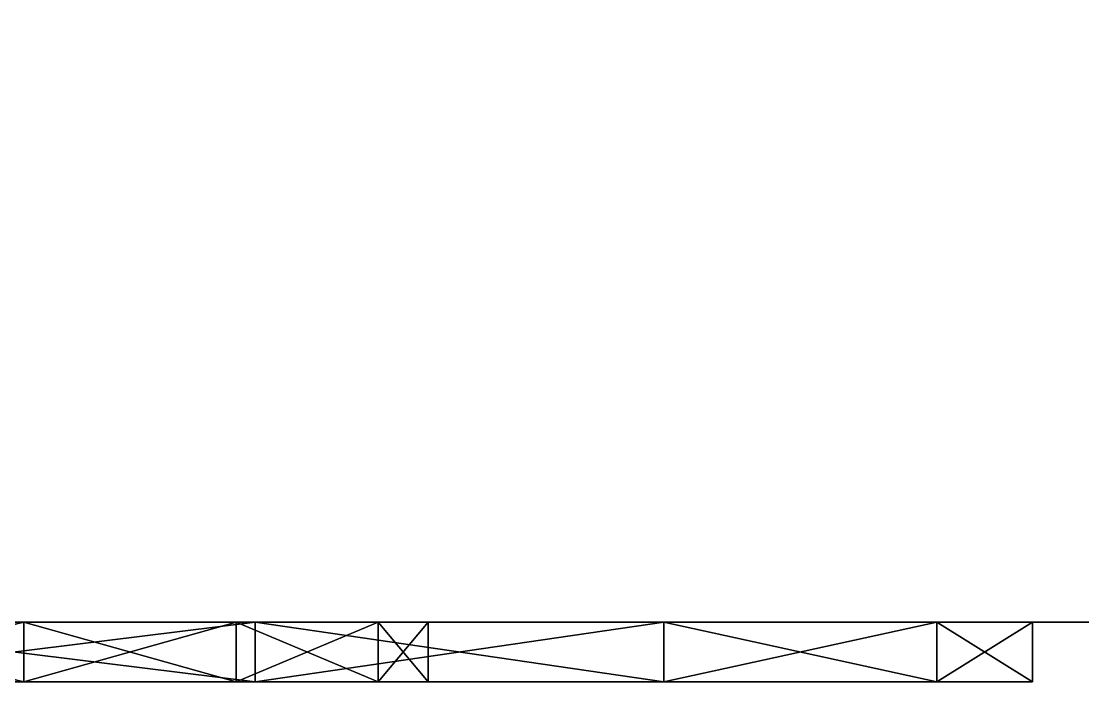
# Model space of a CAD drawing. Extents: x -3.3 to 26.7, y -2 to 14.5.
# Drawn here: x 14.534 to 15.426, y -0.55 to 0.005 of the extents above; entities that cross this region are included whole.
import ezdxf

# ---------------------------------------------------------------- set-up
doc = ezdxf.new("R2010")
doc.units = 0
doc.layers.add('UB3D', color=1, linetype='CONTINUOUS')

msp = doc.modelspace()

# ---------------------------------------------------------------- linework, layer by layer
at = {"layer": 'UB3D', "color": 94}
for points in [[(-3.302, 0.5, -28.702), (26.698, 0.5, -28.702), (26.698, -0.5, -28.702), (-3.302, -0.5, -28.702)], [(26.698, 0.5, 1.298), (-3.302, 0.5, 1.298), (-3.302, -0.5, 1.298), (26.698, -0.5, 1.298)], [(-3.302, -0.5, 1.298), (26.698, -0.5, 1.298), (26.698, -0.5, -28.702)], [(-3.302, -0.5, 1.298), (26.698, -0.5, -28.702), (-3.302, -0.5, -28.702)]]:
    msp.add_3dface(points, dxfattribs=at)
at = {"layer": 'UB3D', "color": 253}
for points in [[(14.3256, -0.5, -14.283182), (14.730639, -0.5, -14.363749), (14.3256, -0.55, -14.283182)], [(14.730639, -0.5, -14.363749), (14.3256, -0.55, -14.283182), (14.730639, -0.55, -14.363749)], [(14.3256, -0.55, -14.283182), (14.730639, -0.55, -14.363749), (14.3256, -0.5, -14.283182)], [(14.730639, -0.55, -14.363749), (14.3256, -0.5, -14.283182), (14.730639, -0.5, -14.363749)], [(14.730639, -0.5, -16.31945), (14.3256, -0.5, -16.400018), (14.730639, -0.55, -16.31945)], [(14.3256, -0.5, -16.400018), (14.730639, -0.55, -16.31945), (14.3256, -0.55, -16.400018)], [(14.730639, -0.55, -16.31945), (14.3256, -0.55, -16.400018), (14.730639, -0.5, -16.31945)], [(14.3256, -0.55, -16.400018), (14.730639, -0.5, -16.31945), (14.3256, -0.5, -16.400018)], [(14.3256, -0.5, -14.791309), (14.536187, -0.5, -14.833197), (14.3256, -0.55, -14.791309)], [(14.536187, -0.5, -14.833197), (14.3256, -0.55, -14.791309), (14.536187, -0.55, -14.833197)], [(14.3256, -0.55, -14.791309), (14.536187, -0.55, -14.833197), (14.3256, -0.5, -14.791309)], [(14.536187, -0.55, -14.833197), (14.3256, -0.5, -14.791309), (14.536187, -0.5, -14.833197)], [(14.536187, -0.5, -15.850002), (14.3256, -0.5, -15.891891), (14.536187, -0.55, -15.850002)], [(14.3256, -0.5, -15.891891), (14.536187, -0.55, -15.850002), (14.3256, -0.55, -15.891891)], [(14.536187, -0.55, -15.850002), (14.3256, -0.55, -15.891891), (14.536187, -0.5, -15.850002)], [(14.3256, -0.55, -15.891891), (14.536187, -0.5, -15.850002), (14.3256, -0.5, -15.891891)], [(14.3256, -0.5, -1.583182), (14.730639, -0.5, -1.663749), (14.3256, -0.55, -1.583182)], [(14.730639, -0.5, -1.663749), (14.3256, -0.55, -1.583182), (14.730639, -0.55, -1.663749)], [(14.3256, -0.55, -1.583182), (14.730639, -0.55, -1.663749), (14.3256, -0.5, -1.583182)], [(14.730639, -0.55, -1.663749), (14.3256, -0.5, -1.583182), (14.730639, -0.5, -1.663749)], [(14.730639, -0.5, -3.61945), (14.3256, -0.5, -3.700018), (14.730639, -0.55, -3.61945)], [(14.3256, -0.5, -3.700018), (14.730639, -0.55, -3.61945), (14.3256, -0.55, -3.700018)], [(14.730639, -0.55, -3.61945), (14.3256, -0.55, -3.700018), (14.730639, -0.5, -3.61945)], [(14.3256, -0.55, -3.700018), (14.730639, -0.5, -3.61945), (14.3256, -0.5, -3.700018)], [(14.3256, -0.5, -2.091309), (14.536187, -0.5, -2.133197), (14.3256, -0.55, -2.091309)], [(14.536187, -0.5, -2.133197), (14.3256, -0.55, -2.091309), (14.536187, -0.55, -2.133197)], [(14.3256, -0.55, -2.091309), (14.536187, -0.55, -2.133197), (14.3256, -0.5, -2.091309)], [(14.536187, -0.55, -2.133197), (14.3256, -0.5, -2.091309), (14.536187, -0.5, -2.133197)], [(14.536187, -0.5, -3.150002), (14.3256, -0.5, -3.191891), (14.536187, -0.55, -3.150002)], [(14.3256, -0.5, -3.191891), (14.536187, -0.55, -3.150002), (14.3256, -0.55, -3.191891)], [(14.536187, -0.55, -3.150002), (14.3256, -0.55, -3.191891), (14.536187, -0.5, -3.150002)], [(14.3256, -0.55, -3.191891), (14.536187, -0.5, -3.150002), (14.3256, -0.5, -3.191891)], [(14.536187, -0.5, -14.833197), (14.714714, -0.5, -14.952485), (14.536187, -0.55, -14.833197)], [(14.714714, -0.5, -14.952485), (14.536187, -0.55, -14.833197), (14.714714, -0.55, -14.952485)], [(14.536187, -0.55, -14.833197), (14.714714, -0.55, -14.952485), (14.536187, -0.5, -14.833197)], [(14.714714, -0.55, -14.952485), (14.536187, -0.5, -14.833197), (14.714714, -0.5, -14.952485)], [(14.714714, -0.5, -15.730714), (14.536187, -0.5, -15.850002), (14.714714, -0.55, -15.730714)], [(14.536187, -0.5, -15.850002), (14.714714, -0.55, -15.730714), (14.536187, -0.55, -15.850002)], [(14.714714, -0.55, -15.730714), (14.536187, -0.55, -15.850002), (14.714714, -0.5, -15.730714)], [(14.536187, -0.55, -15.850002), (14.714714, -0.5, -15.730714), (14.536187, -0.5, -15.850002)], [(14.536187, -0.5, -2.133197), (14.714714, -0.5, -2.252485), (14.536187, -0.55, -2.133197)], [(14.714714, -0.5, -2.252485), (14.536187, -0.55, -2.133197), (14.714714, -0.55, -2.252485)], [(14.536187, -0.55, -2.133197), (14.714714, -0.55, -2.252485), (14.536187, -0.5, -2.133197)], [(14.714714, -0.55, -2.252485), (14.536187, -0.5, -2.133197), (14.714714, -0.5, -2.252485)], [(14.714714, -0.5, -3.030714), (14.536187, -0.5, -3.150002), (14.714714, -0.55, -3.030714)], [(14.536187, -0.5, -3.150002), (14.714714, -0.55, -3.030714), (14.536187, -0.55, -3.150002)], [(14.714714, -0.55, -3.030714), (14.536187, -0.55, -3.150002), (14.714714, -0.5, -3.030714)], [(14.536187, -0.55, -3.150002), (14.714714, -0.5, -3.030714), (14.536187, -0.5, -3.150002)], [(14.714714, -0.5, -14.952485), (14.834002, -0.5, -15.131012), (14.714714, -0.55, -14.952485)], [(14.834002, -0.5, -15.131012), (14.714714, -0.55, -14.952485), (14.834002, -0.55, -15.131012)], [(14.714714, -0.55, -14.952485), (14.834002, -0.55, -15.131012), (14.714714, -0.5, -14.952485)], [(14.834002, -0.55, -15.131012), (14.714714, -0.5, -14.952485), (14.834002, -0.5, -15.131012)], [(14.834002, -0.5, -15.552187), (14.714714, -0.5, -15.730714), (14.834002, -0.55, -15.552187)], [(14.714714, -0.5, -15.730714), (14.834002, -0.55, -15.552187), (14.714714, -0.55, -15.730714)], [(14.834002, -0.55, -15.552187), (14.714714, -0.55, -15.730714), (14.834002, -0.5, -15.552187)], [(14.714714, -0.55, -15.730714), (14.834002, -0.5, -15.552187), (14.714714, -0.5, -15.730714)], [(14.714714, -0.5, -2.252485), (14.834002, -0.5, -2.431012), (14.714714, -0.55, -2.252485)], [(14.834002, -0.5, -2.431012), (14.714714, -0.55, -2.252485), (14.834002, -0.55, -2.431012)], [(14.714714, -0.55, -2.252485), (14.834002, -0.55, -2.431012), (14.714714, -0.5, -2.252485)], [(14.834002, -0.55, -2.431012), (14.714714, -0.5, -2.252485), (14.834002, -0.5, -2.431012)], [(14.834002, -0.5, -2.852187), (14.714714, -0.5, -3.030714), (14.834002, -0.55, -2.852187)], [(14.714714, -0.5, -3.030714), (14.834002, -0.55, -2.852187), (14.714714, -0.55, -3.030714)], [(14.834002, -0.55, -2.852187), (14.714714, -0.55, -3.030714), (14.834002, -0.5, -2.852187)], [(14.714714, -0.55, -3.030714), (14.834002, -0.5, -2.852187), (14.714714, -0.5, -3.030714)], [(14.730639, -0.5, -14.363749), (15.074014, -0.5, -14.593185), (14.730639, -0.55, -14.363749)], [(15.074014, -0.5, -14.593185), (14.730639, -0.55, -14.363749), (15.074014, -0.55, -14.593185)], [(14.730639, -0.55, -14.363749), (15.074014, -0.55, -14.593185), (14.730639, -0.5, -14.363749)], [(15.074014, -0.55, -14.593185), (14.730639, -0.5, -14.363749), (15.074014, -0.5, -14.593185)], [(15.074014, -0.5, -16.090014), (14.730639, -0.5, -16.31945), (15.074014, -0.55, -16.090014)], [(14.730639, -0.5, -16.31945), (15.074014, -0.55, -16.090014), (14.730639, -0.55, -16.31945)], [(15.074014, -0.55, -16.090014), (14.730639, -0.55, -16.31945), (15.074014, -0.5, -16.090014)], [(14.730639, -0.55, -16.31945), (15.074014, -0.5, -16.090014), (14.730639, -0.5, -16.31945)], [(14.730639, -0.5, -1.663749), (15.074014, -0.5, -1.893185), (14.730639, -0.55, -1.663749)], [(15.074014, -0.5, -1.893185), (14.730639, -0.55, -1.663749), (15.074014, -0.55, -1.893185)], [(14.730639, -0.55, -1.663749), (15.074014, -0.55, -1.893185), (14.730639, -0.5, -1.663749)], [(15.074014, -0.55, -1.893185), (14.730639, -0.5, -1.663749), (15.074014, -0.5, -1.893185)], [(15.074014, -0.5, -3.390014), (14.730639, -0.5, -3.61945), (15.074014, -0.55, -3.390014)], [(14.730639, -0.5, -3.61945), (15.074014, -0.55, -3.390014), (14.730639, -0.55, -3.61945)], [(15.074014, -0.55, -3.390014), (14.730639, -0.55, -3.61945), (15.074014, -0.5, -3.390014)], [(14.730639, -0.55, -3.61945), (15.074014, -0.5, -3.390014), (14.730639, -0.5, -3.61945)], [(14.875891, -0.5, -15.3416), (14.834002, -0.5, -15.552187), (14.875891, -0.55, -15.3416)], [(14.834002, -0.5, -15.552187), (14.875891, -0.55, -15.3416), (14.834002, -0.55, -15.552187)], [(14.875891, -0.55, -15.3416), (14.834002, -0.55, -15.552187), (14.875891, -0.5, -15.3416)], [(14.834002, -0.55, -15.552187), (14.875891, -0.5, -15.3416), (14.834002, -0.5, -15.552187)], [(14.834002, -0.5, -15.131012), (14.875891, -0.5, -15.3416), (14.834002, -0.55, -15.131012)], [(14.875891, -0.5, -15.3416), (14.834002, -0.55, -15.131012), (14.875891, -0.55, -15.3416)], [(14.834002, -0.55, -15.131012), (14.875891, -0.55, -15.3416), (14.834002, -0.5, -15.131012)], [(14.875891, -0.55, -15.3416), (14.834002, -0.5, -15.131012), (14.875891, -0.5, -15.3416)], [(14.875891, -0.5, -2.6416), (14.834002, -0.5, -2.852187), (14.875891, -0.55, -2.6416)], [(14.834002, -0.5, -2.852187), (14.875891, -0.55, -2.6416), (14.834002, -0.55, -2.852187)], [(14.875891, -0.55, -2.6416), (14.834002, -0.55, -2.852187), (14.875891, -0.5, -2.6416)], [(14.834002, -0.55, -2.852187), (14.875891, -0.5, -2.6416), (14.834002, -0.5, -2.852187)], [(14.834002, -0.5, -2.431012), (14.875891, -0.5, -2.6416), (14.834002, -0.55, -2.431012)], [(14.875891, -0.5, -2.6416), (14.834002, -0.55, -2.431012), (14.875891, -0.55, -2.6416)], [(14.834002, -0.55, -2.431012), (14.875891, -0.55, -2.6416), (14.834002, -0.5, -2.431012)], [(14.875891, -0.55, -2.6416), (14.834002, -0.5, -2.431012), (14.875891, -0.5, -2.6416)], [(15.074014, -0.5, -14.593185), (15.30345, -0.5, -14.93656), (15.074014, -0.55, -14.593185)], [(15.30345, -0.5, -14.93656), (15.074014, -0.55, -14.593185), (15.30345, -0.55, -14.93656)], [(15.074014, -0.55, -14.593185), (15.30345, -0.55, -14.93656), (15.074014, -0.5, -14.593185)], [(15.30345, -0.55, -14.93656), (15.074014, -0.5, -14.593185), (15.30345, -0.5, -14.93656)], [(15.30345, -0.5, -15.746639), (15.074014, -0.5, -16.090014), (15.30345, -0.55, -15.746639)], [(15.074014, -0.5, -16.090014), (15.30345, -0.55, -15.746639), (15.074014, -0.55, -16.090014)], [(15.30345, -0.55, -15.746639), (15.074014, -0.55, -16.090014), (15.30345, -0.5, -15.746639)], [(15.074014, -0.55, -16.090014), (15.30345, -0.5, -15.746639), (15.074014, -0.5, -16.090014)], [(15.074014, -0.5, -1.893185), (15.30345, -0.5, -2.23656), (15.074014, -0.55, -1.893185)], [(15.30345, -0.5, -2.23656), (15.074014, -0.55, -1.893185), (15.30345, -0.55, -2.23656)], [(15.074014, -0.55, -1.893185), (15.30345, -0.55, -2.23656), (15.074014, -0.5, -1.893185)], [(15.30345, -0.55, -2.23656), (15.074014, -0.5, -1.893185), (15.30345, -0.5, -2.23656)], [(15.30345, -0.5, -3.046639), (15.074014, -0.5, -3.390014), (15.30345, -0.55, -3.046639)], [(15.074014, -0.5, -3.390014), (15.30345, -0.55, -3.046639), (15.074014, -0.55, -3.390014)], [(15.30345, -0.55, -3.046639), (15.074014, -0.55, -3.390014), (15.30345, -0.5, -3.046639)], [(15.074014, -0.55, -3.390014), (15.30345, -0.5, -3.046639), (15.074014, -0.5, -3.390014)], [(15.384018, -0.5, -15.3416), (15.30345, -0.5, -15.746639), (15.384018, -0.55, -15.3416)], [(15.30345, -0.5, -15.746639), (15.384018, -0.55, -15.3416), (15.30345, -0.55, -15.746639)], [(15.384018, -0.55, -15.3416), (15.30345, -0.55, -15.746639), (15.384018, -0.5, -15.3416)], [(15.30345, -0.55, -15.746639), (15.384018, -0.5, -15.3416), (15.30345, -0.5, -15.746639)], [(15.30345, -0.5, -14.93656), (15.384018, -0.5, -15.3416), (15.30345, -0.55, -14.93656)], [(15.384018, -0.5, -15.3416), (15.30345, -0.55, -14.93656), (15.384018, -0.55, -15.3416)], [(15.30345, -0.55, -14.93656), (15.384018, -0.55, -15.3416), (15.30345, -0.5, -14.93656)], [(15.384018, -0.55, -15.3416), (15.30345, -0.5, -14.93656), (15.384018, -0.5, -15.3416)], [(15.384018, -0.5, -2.6416), (15.30345, -0.5, -3.046639), (15.384018, -0.55, -2.6416)], [(15.30345, -0.5, -3.046639), (15.384018, -0.55, -2.6416), (15.30345, -0.55, -3.046639)], [(15.384018, -0.55, -2.6416), (15.30345, -0.55, -3.046639), (15.384018, -0.5, -2.6416)], [(15.30345, -0.55, -3.046639), (15.384018, -0.5, -2.6416), (15.30345, -0.5, -3.046639)], [(15.30345, -0.5, -2.23656), (15.384018, -0.5, -2.6416), (15.30345, -0.55, -2.23656)], [(15.384018, -0.5, -2.6416), (15.30345, -0.55, -2.23656), (15.384018, -0.55, -2.6416)], [(15.30345, -0.55, -2.23656), (15.384018, -0.55, -2.6416), (15.30345, -0.5, -2.23656)], [(15.384018, -0.55, -2.6416), (15.30345, -0.5, -2.23656), (15.384018, -0.5, -2.6416)], [(13.507432, -0.55, -14.670147), (15.205642, -0.55, -14.753574), (13.445558, -0.55, -14.753574)], [(15.205642, -0.55, -14.753574), (13.445558, -0.55, -14.753574), (14.3256, -0.55, -14.791309)], [(13.445558, -0.55, -15.929626), (14.3256, -0.55, -15.891891), (15.205642, -0.55, -15.929626)], [(13.507432, -0.55, -16.013053), (15.143768, -0.55, -16.013053), (13.445558, -0.55, -15.929626)], [(15.143768, -0.55, -16.013053), (13.445558, -0.55, -15.929626), (15.205642, -0.55, -15.929626)], [(13.507432, -0.55, -1.970147), (15.205642, -0.55, -2.053574), (13.445558, -0.55, -2.053574)], [(15.205642, -0.55, -2.053574), (13.445558, -0.55, -2.053574), (14.3256, -0.55, -2.091309)], [(13.445558, -0.55, -3.229626), (14.3256, -0.55, -3.191891), (15.205642, -0.55, -3.229626)], [(13.507432, -0.55, -3.313053), (15.143768, -0.55, -3.313053), (13.445558, -0.55, -3.229626)], [(15.143768, -0.55, -3.313053), (13.445558, -0.55, -3.229626), (15.205642, -0.55, -3.229626)], [(13.577185, -0.55, -14.593185), (15.143768, -0.55, -14.670147), (13.507432, -0.55, -14.670147)], [(15.143768, -0.55, -14.670147), (13.507432, -0.55, -14.670147), (15.205642, -0.55, -14.753574)], [(13.577185, -0.55, -16.090015), (15.074015, -0.55, -16.090015), (13.507432, -0.55, -16.013053)], [(15.074015, -0.55, -16.090015), (13.507432, -0.55, -16.013053), (15.143768, -0.55, -16.013053)], [(13.577185, -0.55, -1.893185), (15.143768, -0.55, -1.970147), (13.507432, -0.55, -1.970147)], [(15.143768, -0.55, -1.970147), (13.507432, -0.55, -1.970147), (15.205642, -0.55, -2.053574)], [(13.577185, -0.55, -3.390015), (15.074015, -0.55, -3.390015), (13.507432, -0.55, -3.313053)], [(15.074015, -0.55, -3.390015), (13.507432, -0.55, -3.313053), (15.143768, -0.55, -3.313053)], [(13.654147, -0.55, -14.523432), (15.074015, -0.55, -14.593185), (13.577185, -0.55, -14.593185)], [(15.074015, -0.55, -14.593185), (13.577185, -0.55, -14.593185), (15.143768, -0.55, -14.670147)], [(13.654147, -0.55, -16.159768), (14.997053, -0.55, -16.159768), (13.577185, -0.55, -16.090015)], [(14.997053, -0.55, -16.159768), (13.577185, -0.55, -16.090015), (15.074015, -0.55, -16.090015)], [(13.654147, -0.55, -1.823432), (15.074015, -0.55, -1.893185), (13.577185, -0.55, -1.893185)], [(15.074015, -0.55, -1.893185), (13.577185, -0.55, -1.893185), (15.143768, -0.55, -1.970147)], [(13.654147, -0.55, -3.459768), (14.997053, -0.55, -3.459768), (13.577185, -0.55, -3.390015)], [(14.997053, -0.55, -3.459768), (13.577185, -0.55, -3.390015), (15.074015, -0.55, -3.390015)], [(13.737574, -0.55, -14.461558), (14.997053, -0.55, -14.523432), (13.654147, -0.55, -14.523432)], [(14.997053, -0.55, -14.523432), (13.654147, -0.55, -14.523432), (15.074015, -0.55, -14.593185)], [(13.737574, -0.55, -16.221642), (14.913626, -0.55, -16.221642), (13.654147, -0.55, -16.159768)], [(14.913626, -0.55, -16.221642), (13.654147, -0.55, -16.159768), (14.997053, -0.55, -16.159768)], [(13.737574, -0.55, -1.761558), (14.997053, -0.55, -1.823432), (13.654147, -0.55, -1.823432)], [(14.997053, -0.55, -1.823432), (13.654147, -0.55, -1.823432), (15.074015, -0.55, -1.893185)], [(13.737574, -0.55, -3.521642), (14.913626, -0.55, -3.521642), (13.654147, -0.55, -3.459768)], [(14.913626, -0.55, -3.521642), (13.654147, -0.55, -3.459768), (14.997053, -0.55, -3.459768)], [(13.826665, -0.55, -14.408159), (14.913626, -0.55, -14.461558), (13.737574, -0.55, -14.461558)], [(14.913626, -0.55, -14.461558), (13.737574, -0.55, -14.461558), (14.997053, -0.55, -14.523432)], [(13.826665, -0.55, -16.275041), (14.824535, -0.55, -16.275041), (13.737574, -0.55, -16.221642)], [(14.824535, -0.55, -16.275041), (13.737574, -0.55, -16.221642), (14.913626, -0.55, -16.221642)], [(13.826665, -0.55, -1.708159), (14.913626, -0.55, -1.761558), (13.737574, -0.55, -1.761558)], [(14.913626, -0.55, -1.761558), (13.737574, -0.55, -1.761558), (14.997053, -0.55, -1.823432)], [(13.826665, -0.55, -3.575041), (14.824535, -0.55, -3.575041), (13.737574, -0.55, -3.521642)], [(14.824535, -0.55, -3.575041), (13.737574, -0.55, -3.521642), (14.913626, -0.55, -3.521642)], [(13.920561, -0.55, -14.363749), (14.824535, -0.55, -14.408159), (13.826665, -0.55, -14.408159)], [(14.824535, -0.55, -14.408159), (13.826665, -0.55, -14.408159), (14.913626, -0.55, -14.461558)], [(13.920561, -0.55, -16.319451), (14.730639, -0.55, -16.319451), (13.826665, -0.55, -16.275041)], [(14.730639, -0.55, -16.319451), (13.826665, -0.55, -16.275041), (14.824535, -0.55, -16.275041)], [(13.920561, -0.55, -1.663749), (14.824535, -0.55, -1.708159), (13.826665, -0.55, -1.708159)], [(14.824535, -0.55, -1.708159), (13.826665, -0.55, -1.708159), (14.913626, -0.55, -1.761558)], [(13.920561, -0.55, -3.619451), (14.730639, -0.55, -3.619451), (13.826665, -0.55, -3.575041)], [(14.730639, -0.55, -3.619451), (13.826665, -0.55, -3.575041), (14.824535, -0.55, -3.575041)], [(14.018357, -0.55, -14.328757), (14.730639, -0.55, -14.363749), (13.920561, -0.55, -14.363749)], [(14.730639, -0.55, -14.363749), (13.920561, -0.55, -14.363749), (14.824535, -0.55, -14.408159)], [(14.018357, -0.55, -16.354443), (14.632843, -0.55, -16.354443), (13.920561, -0.55, -16.319451)], [(14.632843, -0.55, -16.354443), (13.920561, -0.55, -16.319451), (14.730639, -0.55, -16.319451)], [(14.018357, -0.55, -1.628757), (14.730639, -0.55, -1.663749), (13.920561, -0.55, -1.663749)], [(14.730639, -0.55, -1.663749), (13.920561, -0.55, -1.663749), (14.824535, -0.55, -1.708159)], [(14.018357, -0.55, -3.654443), (14.632843, -0.55, -3.654443), (13.920561, -0.55, -3.619451)], [(14.632843, -0.55, -3.654443), (13.920561, -0.55, -3.619451), (14.730639, -0.55, -3.619451)], [(14.119113, -0.55, -14.303519), (14.632843, -0.55, -14.328757), (14.018357, -0.55, -14.328757)], [(14.632843, -0.55, -14.328757), (14.018357, -0.55, -14.328757), (14.730639, -0.55, -14.363749)], [(14.532087, -0.55, -16.379681), (14.018357, -0.55, -16.354443), (14.632843, -0.55, -16.354443)], [(14.119113, -0.55, -1.603519), (14.632843, -0.55, -1.628757), (14.018357, -0.55, -1.628757)], [(14.632843, -0.55, -1.628757), (14.018357, -0.55, -1.628757), (14.730639, -0.55, -1.663749)], [(14.532087, -0.55, -3.679681), (14.018357, -0.55, -3.654443), (14.632843, -0.55, -3.654443)], [(14.532087, -0.55, -14.303519), (14.119113, -0.55, -14.303519), (14.632843, -0.55, -14.328757)], [(14.532087, -0.55, -1.603519), (14.119113, -0.55, -1.603519), (14.632843, -0.55, -1.628757)], [(15.205642, -0.55, -14.753574), (14.379538, -0.55, -14.793959), (14.3256, -0.55, -14.791309)], [(14.3256, -0.55, -15.891891), (15.205642, -0.55, -15.929626), (14.379538, -0.55, -15.889241)], [(15.205642, -0.55, -2.053574), (14.379538, -0.55, -2.093959), (14.3256, -0.55, -2.091309)], [(14.3256, -0.55, -3.191891), (15.205642, -0.55, -3.229626), (14.379538, -0.55, -3.189241)], [(15.205642, -0.55, -14.753574), (14.432956, -0.55, -14.801883), (14.379538, -0.55, -14.793959)], [(15.205642, -0.55, -15.929626), (14.379538, -0.55, -15.889241), (15.259041, -0.55, -15.840535)], [(14.379538, -0.55, -15.889241), (15.259041, -0.55, -15.840535), (14.432956, -0.55, -15.881317)], [(15.205642, -0.55, -2.053574), (14.432956, -0.55, -2.101883), (14.379538, -0.55, -2.093959)], [(15.205642, -0.55, -3.229626), (14.379538, -0.55, -3.189241), (15.259041, -0.55, -3.140535)], [(14.379538, -0.55, -3.189241), (15.259041, -0.55, -3.140535), (14.432956, -0.55, -3.181317)], [(15.205642, -0.55, -14.753574), (14.485341, -0.55, -14.815004), (14.432956, -0.55, -14.801883)], [(15.259041, -0.55, -15.840535), (14.432956, -0.55, -15.881317), (14.485341, -0.55, -15.868196)], [(15.205642, -0.55, -2.053574), (14.485341, -0.55, -2.115004), (14.432956, -0.55, -2.101883)], [(15.259041, -0.55, -3.140535), (14.432956, -0.55, -3.181317), (14.485341, -0.55, -3.168196)], [(15.205642, -0.55, -14.753574), (14.536187, -0.55, -14.833197), (14.485341, -0.55, -14.815004)], [(14.485341, -0.55, -15.868196), (14.536187, -0.55, -15.850003), (15.259041, -0.55, -15.840535)], [(15.205642, -0.55, -2.053574), (14.536187, -0.55, -2.133197), (14.485341, -0.55, -2.115004)], [(14.485341, -0.55, -3.168196), (14.536187, -0.55, -3.150003), (15.259041, -0.55, -3.140535)], [(15.205642, -0.55, -14.753574), (15.259041, -0.55, -14.842665), (14.536187, -0.55, -14.833197)], [(15.259041, -0.55, -14.842665), (14.585005, -0.55, -14.856287), (14.536187, -0.55, -14.833197)], [(14.536187, -0.55, -15.850003), (15.259041, -0.55, -15.840535), (14.585005, -0.55, -15.826913)], [(15.205642, -0.55, -2.053574), (15.259041, -0.55, -2.142665), (14.536187, -0.55, -2.133197)], [(15.259041, -0.55, -2.142665), (14.585005, -0.55, -2.156287), (14.536187, -0.55, -2.133197)], [(14.536187, -0.55, -3.150003), (15.259041, -0.55, -3.140535), (14.585005, -0.55, -3.126913)], [(15.259041, -0.55, -14.842665), (14.631325, -0.55, -14.88405), (14.585005, -0.55, -14.856287)], [(15.259041, -0.55, -15.840535), (14.585005, -0.55, -15.826913), (15.303451, -0.55, -15.746639)], [(14.585005, -0.55, -15.826913), (15.303451, -0.55, -15.746639), (14.631325, -0.55, -15.79915)], [(15.259041, -0.55, -2.142665), (14.631325, -0.55, -2.18405), (14.585005, -0.55, -2.156287)], [(15.259041, -0.55, -3.140535), (14.585005, -0.55, -3.126913), (15.303451, -0.55, -3.046639)], [(14.585005, -0.55, -3.126913), (15.303451, -0.55, -3.046639), (14.631325, -0.55, -3.09915)], [(15.259041, -0.55, -14.842665), (14.674701, -0.55, -14.916219), (14.631325, -0.55, -14.88405)], [(14.631325, -0.55, -15.79915), (14.674701, -0.55, -15.766981), (15.303451, -0.55, -15.746639)], [(15.259041, -0.55, -2.142665), (14.674701, -0.55, -2.216219), (14.631325, -0.55, -2.18405)], [(14.631325, -0.55, -3.09915), (14.674701, -0.55, -3.066981), (15.303451, -0.55, -3.046639)], [(15.259041, -0.55, -14.842665), (15.303451, -0.55, -14.936561), (14.674701, -0.55, -14.916219)], [(15.303451, -0.55, -14.936561), (14.714714, -0.55, -14.952486), (14.674701, -0.55, -14.916219)], [(14.674701, -0.55, -15.766981), (15.303451, -0.55, -15.746639), (14.714714, -0.55, -15.730714)], [(15.259041, -0.55, -2.142665), (15.303451, -0.55, -2.236561), (14.674701, -0.55, -2.216219)], [(15.303451, -0.55, -2.236561), (14.714714, -0.55, -2.252486), (14.674701, -0.55, -2.216219)], [(14.674701, -0.55, -3.066981), (15.303451, -0.55, -3.046639), (14.714714, -0.55, -3.030714)], [(14.750981, -0.55, -14.992499), (15.303451, -0.55, -14.936561), (14.714714, -0.55, -14.952486)], [(15.303451, -0.55, -15.746639), (14.714714, -0.55, -15.730714), (15.338443, -0.55, -15.648843)], [(14.714714, -0.55, -15.730714), (15.338443, -0.55, -15.648843), (14.750981, -0.55, -15.690701)], [(14.750981, -0.55, -2.292499), (15.303451, -0.55, -2.236561), (14.714714, -0.55, -2.252486)], [(15.303451, -0.55, -3.046639), (14.714714, -0.55, -3.030714), (15.338443, -0.55, -2.948843)], [(14.714714, -0.55, -3.030714), (15.338443, -0.55, -2.948843), (14.750981, -0.55, -2.990701)], [(14.78315, -0.55, -15.035875), (15.338443, -0.55, -15.034357), (14.750981, -0.55, -14.992499)], [(15.338443, -0.55, -15.034357), (14.750981, -0.55, -14.992499), (15.303451, -0.55, -14.936561)], [(15.338443, -0.55, -15.648843), (14.750981, -0.55, -15.690701), (14.78315, -0.55, -15.647325)], [(14.78315, -0.55, -2.335875), (15.338443, -0.55, -2.334357), (14.750981, -0.55, -2.292499)], [(15.338443, -0.55, -2.334357), (14.750981, -0.55, -2.292499), (15.303451, -0.55, -2.236561)], [(15.338443, -0.55, -2.948843), (14.750981, -0.55, -2.990701), (14.78315, -0.55, -2.947325)], [(14.810913, -0.55, -15.082195), (14.78315, -0.55, -15.035875), (15.338443, -0.55, -15.034357)], [(15.363681, -0.55, -15.548087), (15.338443, -0.55, -15.648843), (14.78315, -0.55, -15.647325)], [(15.363681, -0.55, -15.548087), (14.78315, -0.55, -15.647325), (14.810913, -0.55, -15.601005)], [(14.810913, -0.55, -2.382195), (14.78315, -0.55, -2.335875), (15.338443, -0.55, -2.334357)], [(15.363681, -0.55, -2.848087), (15.338443, -0.55, -2.948843), (14.78315, -0.55, -2.947325)], [(15.363681, -0.55, -2.848087), (14.78315, -0.55, -2.947325), (14.810913, -0.55, -2.901005)], [(14.834003, -0.55, -15.131013), (15.338443, -0.55, -15.034357), (14.810913, -0.55, -15.082195)], [(15.363681, -0.55, -15.548087), (14.810913, -0.55, -15.601005), (14.834003, -0.55, -15.552187)], [(14.834003, -0.55, -2.431013), (15.338443, -0.55, -2.334357), (14.810913, -0.55, -2.382195)], [(15.363681, -0.55, -2.848087), (14.810913, -0.55, -2.901005), (14.834003, -0.55, -2.852187)], [(14.852196, -0.55, -15.181859), (15.363681, -0.55, -15.135113), (14.834003, -0.55, -15.131013)], [(15.363681, -0.55, -15.135113), (14.834003, -0.55, -15.131013), (15.338443, -0.55, -15.034357)], [(15.363681, -0.55, -15.548087), (14.834003, -0.55, -15.552187), (14.852196, -0.55, -15.501341)], [(14.852196, -0.55, -2.481859), (15.363681, -0.55, -2.435113), (14.834003, -0.55, -2.431013)], [(15.363681, -0.55, -2.435113), (14.834003, -0.55, -2.431013), (15.338443, -0.55, -2.334357)], [(15.363681, -0.55, -2.848087), (14.834003, -0.55, -2.852187), (14.852196, -0.55, -2.801341)], [(14.865317, -0.55, -15.234244), (14.852196, -0.55, -15.181859), (15.363681, -0.55, -15.135113)], [(15.378921, -0.55, -15.445343), (15.363681, -0.55, -15.548087), (14.852196, -0.55, -15.501341)], [(15.378921, -0.55, -15.445343), (14.852196, -0.55, -15.501341), (14.865317, -0.55, -15.448956)], [(14.865317, -0.55, -2.534244), (14.852196, -0.55, -2.481859), (15.363681, -0.55, -2.435113)], [(15.378921, -0.55, -2.745343), (15.363681, -0.55, -2.848087), (14.852196, -0.55, -2.801341)], [(15.378921, -0.55, -2.745343), (14.852196, -0.55, -2.801341), (14.865317, -0.55, -2.748956)], [(14.873241, -0.55, -15.287662), (15.378921, -0.55, -15.237857), (14.865317, -0.55, -15.234244)], [(15.378921, -0.55, -15.237857), (14.865317, -0.55, -15.234244), (15.363681, -0.55, -15.135113)], [(15.378921, -0.55, -15.445343), (14.865317, -0.55, -15.448956), (14.873241, -0.55, -15.395538)], [(14.873241, -0.55, -2.587662), (15.378921, -0.55, -2.537857), (14.865317, -0.55, -2.534244)], [(15.378921, -0.55, -2.537857), (14.865317, -0.55, -2.534244), (15.363681, -0.55, -2.435113)], [(15.378921, -0.55, -2.745343), (14.865317, -0.55, -2.748956), (14.873241, -0.55, -2.695538)], [(14.873241, -0.55, -15.395538), (14.875891, -0.55, -15.3416), (15.384018, -0.55, -15.3416)], [(14.875891, -0.55, -15.3416), (15.384018, -0.55, -15.3416), (14.873241, -0.55, -15.287662)], [(15.384018, -0.55, -15.3416), (14.873241, -0.55, -15.287662), (15.378921, -0.55, -15.237857)], [(15.378921, -0.55, -15.445343), (14.873241, -0.55, -15.395538), (15.384018, -0.55, -15.3416)], [(14.873241, -0.55, -2.695538), (14.875891, -0.55, -2.6416), (15.384018, -0.55, -2.6416)], [(14.875891, -0.55, -2.6416), (15.384018, -0.55, -2.6416), (14.873241, -0.55, -2.587662)], [(15.384018, -0.55, -2.6416), (14.873241, -0.55, -2.587662), (15.378921, -0.55, -2.537857)], [(15.378921, -0.55, -2.745343), (14.873241, -0.55, -2.695538), (15.384018, -0.55, -2.6416)]]:
    msp.add_3dface(points, dxfattribs=at)

doc.saveas('drawing.dxf')
